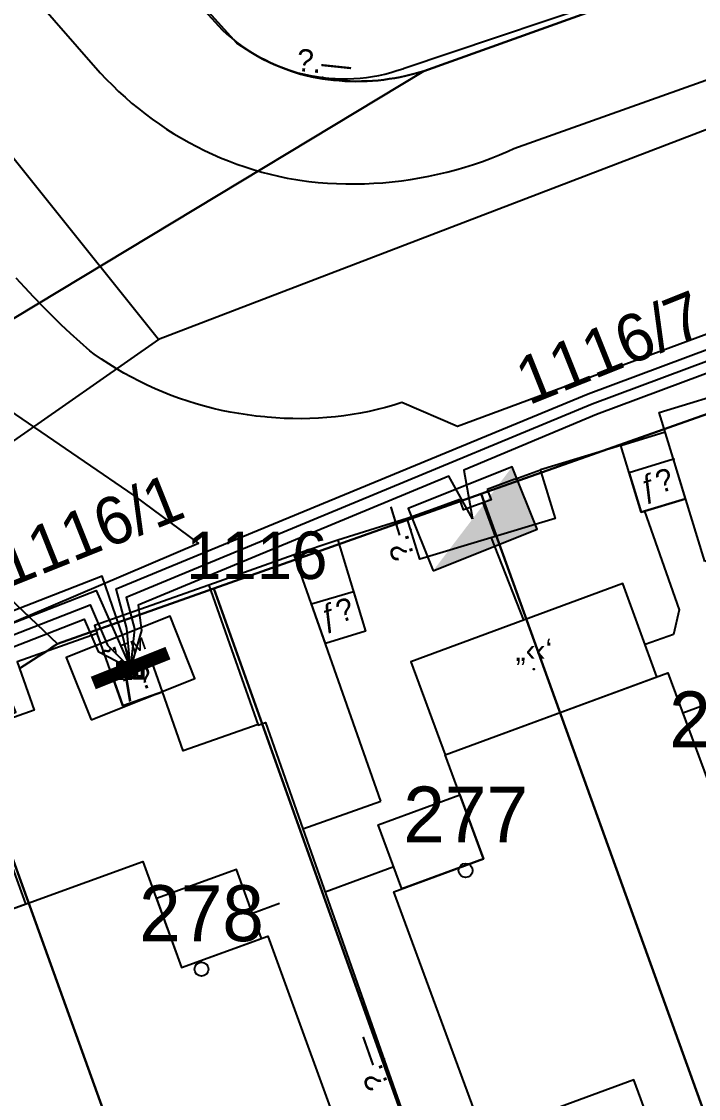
# Model space of a CAD drawing. Header units: metres. Extents: x 218299 to 220222, y 572714 to 574340.
# Drawn here: x 218907.18 to 218931.4, y 573128.23 to 573166.75 of the extents above; entities that cross this region are included whole.
import ezdxf
from ezdxf.enums import TextEntityAlignment as Align

# ---------------------------------------------------------------- set-up
doc = ezdxf.new("R2010")
doc.units = ezdxf.units.M
doc.header["$MEASUREMENT"] = 0
for name, color, linetype in [('1602', 44, 'Continuous'), ('1603', 44, 'Continuous'), ('6091', 102, 'CABLEUNDEXIST03'), ('6151', 102, 'CABLEUNDEXIST03'), ('6241', 7, 'Continuous'), ('6261', 7, 'Continuous'), ('A_POINTS', 2, 'Continuous'), ('M2200', 253, 'Continuous'), ('M2207', 253, 'Continuous'), ('M2401', 7, 'Continuous'), ('M2404', 7, 'Continuous'), ('M2407', 253, 'Continuous'), ('M2408', 253, 'Continuous'), ('M2412', 253, 'Continuous'), ('M2420', 253, 'Continuous'), ('M2601', 253, 'Continuous'), ('M2602', 253, 'Continuous'), ('M2605', 253, 'Continuous'), ('M2612', 253, 'Continuous')]:
    doc.layers.add(name, color=color, linetype=linetype)
doc.styles.add('HEBTXT', font='HEBTXT')
doc.styles.add('MAVAT_HEBTXT', font='HEBTXT')
doc.linetypes.add('CABLEUNDEXIST03', pattern='A,3.5,[222,elecad.shx,S=0.01,R=0,X=0,Y=0],1.5', length=5)

# ---------------------------------------------------------------- blocks, each defined once
blk = doc.blocks.new('6261')
blk.add_lwpolyline([(-2, -1.2), (2, -1.2), (2, 1.2), (-2, 1.2)], close=True)
at = {"color": 0}
blk.add_solid([(2, 1.2), (-2, -1.2), (2, -1.2)], dxfattribs=at)
at = {"color": 0, "style": 'HEBTXT'}
blk.add_attdef('PIL_NAME', (2.689, 2.418), '', height=1.7, dxfattribs=at)
at = {"style": 'HEBTXT'}
blk.add_attdef('CAMUT_MONIM', (2.489, 0.218), '', height=1.7, dxfattribs=at)
at = {"color": 0, "style": 'HEBTXT', "flags": 1}
for tag, p in [('TYPE', (2.585, -1.773)), ('MAP_TYPE', (2.689, -3.782))]:
    blk.add_attdef(tag, p, '', height=1.7, dxfattribs=at)
blk = doc.blocks.new('6241')
at = {"color": 0}
blk.add_lwpolyline([(-2, -1.2), (2, -1.2), (2, 1.2), (-2, 1.2)], close=True, dxfattribs=at)
blk.add_lwpolyline([(-2, -1.2), (2, -1.2), (2, 1.2), (-2, 1.2)], close=True, dxfattribs=at)
at = {"color": 0, "const_width": 0.48}
blk.add_lwpolyline([(-1.44, 0), (1.44, 0)], dxfattribs=at)
blk.add_lwpolyline([(-1.44, 0), (1.44, 0)], dxfattribs=at)
at = {"color": 0, "style": 'HEBTXT'}
blk.add_attdef('PIL_NAME', (2.42, 1.776), '', height=1.7, dxfattribs=at)
at = {"color": 0, "style": 'HEBTXT', "flags": 1}
for tag, p in [('TYPE', (2.43, -0.61)), ('MAP_TYPE', (2.423, -2.677))]:
    blk.add_attdef(tag, p, '', height=1.7, dxfattribs=at)
blk = doc.blocks.new('1603')
at = {"layer": 'A_POINTS'}
blk.add_circle((0, 0), 0.25, dxfattribs=at)
at = {"color": 0, "style": 'HEBTXT'}
blk.add_attdef('PARCEL_NUM', text='', height=2, dxfattribs=at).set_placement((0, 1), align=Align.CENTER)
at = {"color": 0, "style": 'HEBTXT', "flags": 1}
blk.add_attdef('LOT_NUM', text='', height=2, dxfattribs=at).set_placement((0, -2.5), align=Align.CENTER)
blk = doc.blocks.new('M2605')
blk.add_circle((0, 0), 0.025)
at = {"style": 'MAVAT_HEBTXT'}
blk.add_attdef('NAME', text='', height=0.8, dxfattribs=at).set_placement((0, 1.592), align=Align.MIDDLE)
blk = doc.blocks.new('M2612')
blk.add_circle((0, 0), 0.025)
at = {"style": 'MAVAT_HEBTXT'}
blk.add_attdef('NAME', text='', height=0.8, dxfattribs=at).set_placement((0, 1.592), align=Align.MIDDLE)
blk = doc.blocks.new('M2207')
blk.add_circle((0, 0), 0.025)
at = {"style": 'MAVAT_HEBTXT'}
blk.add_attdef('NAME', text='', height=0.8, dxfattribs=at).set_placement((0, 1.592), align=Align.MIDDLE)
blk = doc.blocks.new('M2412')
blk.add_circle((0, 0), 0.025)
at = {"style": 'MAVAT_HEBTXT'}
blk.add_attdef('NAME', text='', height=0.8, dxfattribs=at).set_placement((0, 1.592), align=Align.MIDDLE)
blk = doc.blocks.new('111')
at = {"layer": 'M2200'}
for points in [[(218922.336, 573140.522, 569.88), (218922.336, 573140.522, 569.88), (218930.309, 573143.46, 570.03), (218931.722, 573139.626, 571.38), (218934.76, 573140.745, 571.38), (218937.564, 573133.135, 571.248), (218937.942, 573132.109, 571.23), (218937.942, 573132.109, 571.23), (218936.871, 573131.715, 571.2), (218932.546, 573130.121, 571.08), (218933.629, 573127.181, 567.93), (218933.629, 573127.181, 567.93), (218930.189, 573125.914, 567.78), (218930.189, 573125.914, 567.78), (218929.091, 573128.895, 571.23), (218923.71, 573126.913, 570.93), (218920.503, 573135.618, 571.08), (218923.708, 573136.799, 571.08)], [(218903.504, 573133.794, 569.43), (218903.504, 573133.794, 569.43), (218911.526, 573136.713, 569.655), (218912.909, 573132.912, 570.855), (218916.001, 573134.036, 570.855), (218919.137, 573125.413, 570.705), (218913.879, 573123.5, 570.705), (218915.019, 573120.364, 566.955), (218911.272, 573119.001, 567.255), (218911.272, 573119.001, 567.255), (218910.165, 573122.045, 570.705), (218904.793, 573120.091, 570.555), (218903.723, 573123.032, 570.555), (218901.607, 573128.85, 570.555), (218904.87, 573130.037, 570.705)]]:
    blk.add_polyline3d(points, close=True, dxfattribs=at)
at = {"layer": 'M2207'}
for points in [[(218931.628, 573147.443, 566.805), (218929.996, 573152.765, 566.955), (218932.889, 573153.652, 566.805), (218934.521, 573148.329, 566.805)], [(218920.044, 573138.861, 567.555), (218916.941, 573147.672, 566.805), (218913.889, 573146.597, 566.805), (218915.655, 573141.583, 567.255), (218915.915, 573141.674, 567.705), (218917.251, 573137.878, 567.705), (218917.251, 573137.878, 567.705)], [(218922.336, 573140.522, 568.455), (218929.918, 573143.316, 568.455), (218928.691, 573146.647, 567.855), (218921.109, 573143.853, 567.855), (218922.336, 573140.522, 568.455)], [(218931.722, 573139.626, 568.652), (218934.626, 573140.696, 567.902), (218933.746, 573143.085, 567.752), (218930.841, 573142.015, 567.752)], [(218923.708, 573136.799, 568.202), (218920.793, 573135.725, 567.752), (218919.947, 573138.021, 567.752), (218922.862, 573139.095, 567.752)], [(218903.504, 573133.794, 567.855), (218907.336, 573135.189, 567.705), (218906.227, 573138.238, 567.405), (218902.394, 573136.844, 567.555), (218903.504, 573133.794, 567.855)], [(218912.909, 573132.912, 567.855), (218915.773, 573133.954, 567.555), (218914.876, 573136.421, 567.555), (218912.011, 573135.379, 567.555)]]:
    blk.add_polyline3d(points, close=True, dxfattribs=at)
at = {"layer": 'M2401'}
for points in [[(218934.506, 573156.605, 564.806), (218922.784, 573152.271, 564.581), (218920.793, 573153.125, 564.431), (218920.501, 573153.035, 564.435), (218920.208, 573152.952, 564.436), (218919.912, 573152.877, 564.436), (218919.615, 573152.809, 564.435), (218919.316, 573152.749, 564.431), (218919.015, 573152.697, 564.426), (218918.713, 573152.652, 564.42), (218918.411, 573152.616, 564.411), (218918.107, 573152.587, 564.402), (218917.803, 573152.566, 564.39), (218917.498, 573152.552, 564.377), (218917.194, 573152.547, 564.362), (218916.889, 573152.549, 564.346), (218916.585, 573152.559, 564.328), (218916.281, 573152.577, 564.309), (218915.977, 573152.603, 564.287), (218915.892, 573152.612, 564.281), (218915.58, 573152.642, 564.269), (218915.269, 573152.681, 564.257), (218914.959, 573152.727, 564.246), (218914.651, 573152.781, 564.235), (218914.343, 573152.843, 564.225), (218914.038, 573152.913, 564.215), (218913.734, 573152.991, 564.206), (218913.433, 573153.076, 564.197), (218913.133, 573153.169, 564.189), (218912.837, 573153.27, 564.181), (218912.542, 573153.378, 564.174), (218912.251, 573153.494, 564.167), (218911.963, 573153.617, 564.161), (218911.677, 573153.747, 564.155), (218911.396, 573153.885, 564.15), (218911.118, 573154.029, 564.146), (218910.843, 573154.181, 564.142), (218910.573, 573154.34, 564.139), (218910.306, 573154.505, 564.136), (218910.044, 573154.677, 564.134), (218909.787, 573154.856, 564.132), (218909.626, 573154.972, 564.131), (218909.279, 573155.279, 564.135), (218908.937, 573155.592, 564.136), (218908.6, 573155.909, 564.134), (218908.269, 573156.233, 564.129), (218907.942, 573156.561, 564.122), (218907.621, 573156.895, 564.111), (218907.306, 573157.234, 564.098), (218906.996, 573157.578, 564.083)], [(218907.524, 573167.762, 564.094), (218910.003, 573164.923, 564.169), (218910.216, 573164.695, 564.178), (218910.434, 573164.472, 564.187), (218910.659, 573164.255, 564.196), (218910.888, 573164.044, 564.204), (218911.124, 573163.839, 564.212), (218911.364, 573163.64, 564.219), (218911.609, 573163.447, 564.225), (218911.859, 573163.26, 564.231), (218912.114, 573163.08, 564.236), (218912.374, 573162.906, 564.241), (218912.638, 573162.739, 564.246), (218912.906, 573162.579, 564.25), (218913.177, 573162.426, 564.253), (218913.453, 573162.279, 564.256), (218913.733, 573162.14, 564.258), (218914.016, 573162.008, 564.259), (218914.302, 573161.883, 564.261), (218914.591, 573161.766, 564.261), (218914.884, 573161.656, 564.261), (218915.179, 573161.553, 564.261), (218915.476, 573161.459, 564.259), (218915.776, 573161.371, 564.258), (218916.078, 573161.292, 564.256), (218916.382, 573161.22, 564.253), (218916.687, 573161.156, 564.25), (218916.994, 573161.1, 564.246), (218917.136, 573161.077, 564.244), (218917.465, 573161.035, 564.252), (218917.795, 573161.001, 564.259), (218918.125, 573160.976, 564.267), (218918.456, 573160.958, 564.274), (218918.788, 573160.948, 564.28), (218919.12, 573160.946, 564.286), (218919.451, 573160.952, 564.292), (218919.782, 573160.967, 564.297), (218920.113, 573160.989, 564.301), (218920.444, 573161.019, 564.306), (218920.773, 573161.057, 564.309), (218921.102, 573161.103, 564.313), (218921.429, 573161.157, 564.316), (218921.755, 573161.219, 564.318), (218922.079, 573161.288, 564.32), (218922.402, 573161.365, 564.322), (218922.722, 573161.451, 564.323), (218923.041, 573161.543, 564.324), (218923.357, 573161.644, 564.324), (218923.67, 573161.752, 564.324), (218923.981, 573161.867, 564.323), (218924.289, 573161.99, 564.322), (218924.594, 573162.121, 564.32), (218924.802, 573162.215, 564.319), (218932.198, 573164.849, 564.544)]]:
    blk.add_polyline3d(points, dxfattribs=at)
at = {"layer": 'M2404'}
for points in [[(218934.506, 573156.605, 564.806), (218922.784, 573152.271, 564.581), (218920.793, 573153.125, 564.431), (218920.501, 573153.035, 564.435), (218920.208, 573152.952, 564.436), (218919.912, 573152.877, 564.436), (218919.615, 573152.809, 564.435), (218919.316, 573152.749, 564.431), (218919.015, 573152.697, 564.426), (218918.713, 573152.652, 564.42), (218918.411, 573152.616, 564.411), (218918.107, 573152.587, 564.402), (218917.803, 573152.566, 564.39), (218917.498, 573152.552, 564.377), (218917.194, 573152.547, 564.362), (218916.889, 573152.549, 564.346), (218916.585, 573152.559, 564.328), (218916.281, 573152.577, 564.309), (218915.977, 573152.603, 564.287), (218915.892, 573152.612, 564.281), (218915.58, 573152.642, 564.269), (218915.269, 573152.681, 564.257), (218914.959, 573152.727, 564.246), (218914.651, 573152.781, 564.235), (218914.343, 573152.843, 564.225), (218914.038, 573152.913, 564.215), (218913.734, 573152.991, 564.206), (218913.433, 573153.076, 564.197), (218913.133, 573153.169, 564.189), (218912.837, 573153.27, 564.181), (218912.542, 573153.378, 564.174), (218912.251, 573153.494, 564.167), (218911.963, 573153.617, 564.161), (218911.677, 573153.747, 564.155), (218911.396, 573153.885, 564.15), (218911.118, 573154.029, 564.146), (218910.843, 573154.181, 564.142), (218910.573, 573154.34, 564.139), (218910.306, 573154.505, 564.136), (218910.044, 573154.677, 564.134), (218909.787, 573154.856, 564.132), (218909.626, 573154.972, 564.131), (218909.279, 573155.279, 564.135), (218908.937, 573155.592, 564.136), (218908.6, 573155.909, 564.134), (218908.269, 573156.233, 564.129), (218907.942, 573156.561, 564.122), (218907.621, 573156.895, 564.111), (218907.306, 573157.234, 564.098), (218906.996, 573157.578, 564.083)], [(218907.524, 573167.762, 564.094), (218910.003, 573164.923, 564.169), (218910.216, 573164.695, 564.178), (218910.434, 573164.472, 564.187), (218910.659, 573164.255, 564.196), (218910.888, 573164.044, 564.204), (218911.124, 573163.839, 564.212), (218911.364, 573163.64, 564.219), (218911.609, 573163.447, 564.225), (218911.859, 573163.26, 564.231), (218912.114, 573163.08, 564.236), (218912.374, 573162.906, 564.241), (218912.638, 573162.739, 564.246), (218912.906, 573162.579, 564.25), (218913.177, 573162.426, 564.253), (218913.453, 573162.279, 564.256), (218913.733, 573162.14, 564.258), (218914.016, 573162.008, 564.259), (218914.302, 573161.883, 564.261), (218914.591, 573161.766, 564.261), (218914.884, 573161.656, 564.261), (218915.179, 573161.553, 564.261), (218915.476, 573161.459, 564.259), (218915.776, 573161.371, 564.258), (218916.078, 573161.292, 564.256), (218916.382, 573161.22, 564.253), (218916.687, 573161.156, 564.25), (218916.994, 573161.1, 564.246), (218917.136, 573161.077, 564.244), (218917.465, 573161.035, 564.252), (218917.795, 573161.001, 564.259), (218918.125, 573160.976, 564.267), (218918.456, 573160.958, 564.274), (218918.788, 573160.948, 564.28), (218919.12, 573160.946, 564.286), (218919.451, 573160.952, 564.292), (218919.782, 573160.967, 564.297), (218920.113, 573160.989, 564.301), (218920.444, 573161.019, 564.306), (218920.773, 573161.057, 564.309), (218921.102, 573161.103, 564.313), (218921.429, 573161.157, 564.316), (218921.755, 573161.219, 564.318), (218922.079, 573161.288, 564.32), (218922.402, 573161.365, 564.322), (218922.722, 573161.451, 564.323), (218923.041, 573161.543, 564.324), (218923.357, 573161.644, 564.324), (218923.67, 573161.752, 564.324), (218923.981, 573161.867, 564.323), (218924.289, 573161.99, 564.322), (218924.594, 573162.121, 564.32), (218924.802, 573162.215, 564.319), (218932.198, 573164.849, 564.544)]]:
    blk.add_polyline3d(points, dxfattribs=at)
at = {"layer": 'M2407'}
blk.add_polyline3d([(218929.468, 573149.234, 565.652), (218930.71, 573145.713, 565.652), (218930.511, 573144.833, 565.652), (218929.492, 573144.473, 565.652)], dxfattribs=at)
at = {"layer": 'M2408'}
for points in [[(218886.309, 573137.634, 564.027), (218894.006, 573140.238, 564.327), (218903.022, 573143.618, 564.552), (218913.515, 573148.09, 564.327), (218911.219, 573149.803, 564.402), (218904.096, 573154.664, 564.252)], [(218928.62, 573151.593, 564.827), (218930.207, 573152.079, 564.827)], [(218924.833, 573150.378, 564.677), (218925.746, 573150.712, 564.677)], [(218921.887, 573149.3, 564.452), (218920.986, 573148.971, 564.452)], [(218918.495, 573148.207, 564.452), (218916.941, 573147.672, 564.377)], [(218913.889, 573146.597, 564.48), (218909.792, 573145.155, 564.405), (218909.894, 573144.863, 564.405)]]:
    blk.add_polyline3d(points, dxfattribs=at)
at = {"layer": 'M2412'}
for points in [[(218929.353, 573149.199, 565.652), (218930.94, 573149.686, 565.652), (218930.507, 573151.099, 564.827), (218928.92, 573150.613, 564.827), (218929.353, 573149.199, 565.652)], [(218919.495, 573144.943, 565.652), (218918.057, 573144.502, 565.652), (218917.558, 573145.921, 564.527), (218919.057, 573146.371, 564.527)], [(218910.803, 573142.281, 565.127), (218912.225, 573142.782, 565.127), (218911.843, 573143.866, 564.452), (218910.421, 573143.366, 564.452), (218910.803, 573142.281, 565.127)]]:
    blk.add_polyline3d(points, close=True, dxfattribs=at)
at = {"layer": 'M2420', "linetype": 'Continuous', "lineweight": -3}
for points in [[(218912.09, 573155.38), (218895.8, 573144), (218875.8, 573139.62), (218856.59, 573138.38), (218842.41, 573143.88), (218833, 573150.19), (218822.59, 573162.88), (218819.5, 573169.38), (218815, 573178.81), (218814.5, 573193.81), (218817.8, 573205.38), (218819.5, 573209.81), (218823.8, 573220.19), (218836.7, 573234.62), (218842.218, 573241.285)], [(218912.09, 573155.38), (218873.8, 573203.19), (218860.394, 573220.541)]]:
    blk.add_lwpolyline(points, dxfattribs=at)
at = {"layer": 'M2420', "lineweight": -3, "flags": 128}
blk.add_lwpolyline([(218945.5, 573168.19), (218912.09, 573155.38)], dxfattribs=at)
at = {"layer": 'M2601'}
for points in [[(218923.991, 573148.29, 566.552), (218925.138, 573145.338, 566.552)], [(218920.5, 573136.52, 567.452), (218918.048, 573135.616, 567.452)]]:
    blk.add_polyline3d(points, dxfattribs=at)
at = {"layer": 'M2602'}
for points in [[(218924.833, 573150.378, 565.638), (218923.847, 573150.017, 565.622)], [(218923.847, 573150.017, 566.102), (218923.985, 573149.641, 566.102), (218922.999, 573149.281, 566.102), (218922.861, 573149.657, 566.102)], [(218922.861, 573149.657, 565.607), (218921.887, 573149.3, 565.591)], [(218923.688, 573149.533, 565.727), (218924.127, 573148.331, 565.727)], [(218915.442, 573134.865, 567.255), (218916.415, 573135.219, 567.255)]]:
    blk.add_polyline3d(points, dxfattribs=at)
at = {"layer": 'M2605'}
for points in [[(218907.634, 573173.838, 566.102), (218914.367, 573166.453, 566.102), (218914.531, 573166.301, 566.102), (218914.702, 573166.154, 566.102), (218914.877, 573166.014, 566.102), (218915.057, 573165.88, 566.102), (218915.242, 573165.753, 566.102), (218915.431, 573165.632, 566.102), (218915.624, 573165.519, 566.102), (218915.821, 573165.412, 566.102), (218916.022, 573165.312, 566.102), (218916.227, 573165.219, 566.102), (218916.434, 573165.134, 566.102), (218916.645, 573165.056, 566.102), (218916.858, 573164.986, 566.102), (218917.073, 573164.924, 566.102), (218917.291, 573164.869, 566.102), (218917.51, 573164.822, 566.102), (218917.731, 573164.782, 566.102), (218917.954, 573164.751, 566.102), (218918.177, 573164.728, 566.102), (218918.401, 573164.712, 566.102), (218918.625, 573164.705, 566.102), (218918.849, 573164.706, 566.102), (218919.073, 573164.714, 566.102), (218919.297, 573164.731, 566.102), (218919.52, 573164.755, 566.102), (218919.742, 573164.788, 566.102), (218919.963, 573164.828, 566.102), (218920.182, 573164.876, 566.102), (218920.399, 573164.932, 566.102), (218920.615, 573164.996, 566.102), (218920.827, 573165.067, 566.102), (218920.869, 573165.082, 566.102), (218929.253, 573167.914, 566.402)], [(218930.94, 573149.686, 565.652), (218929.353, 573149.199, 565.652), (218928.62, 573151.593, 565.652), (218925.746, 573150.712, 565.652), (218925.766, 573150.647, 565.652)], [(218925.766, 573150.647, 565.652), (218926.278, 573148.978, 565.652), (218921.431, 573147.521, 565.577), (218920.986, 573148.971, 565.577), (218918.495, 573148.207, 565.652), (218919.495, 573144.943, 565.652), (218918.057, 573144.502, 565.652)], [(218915.645, 573141.611, 565.202), (218912.968, 573140.669, 565.202), (218912.225, 573142.782, 565.127), (218910.803, 573142.281, 565.127), (218909.894, 573144.863, 565.127), (218907.026, 573143.852, 565.127), (218907.636, 573142.118, 565.127), (218905.139, 573141.238, 565.127)], [(218917.251, 573137.878, 565.652), (218922.426, 573123.18, 565.652), (218930.189, 573125.914, 565.652)]]:
    blk.add_polyline3d(points, dxfattribs=at)
at = {"layer": 'M2612'}
blk.add_polyline3d([(218911.843, 573143.866, 565.952), (218910.421, 573143.366, 565.952)], dxfattribs=at)
at = {"layer": 'M2207'}
ref = blk.add_blockref('M2207', (218925.514, 573143.585), dxfattribs=dict(at, xscale=0.5, yscale=0.5, zscale=0.5))
ref.add_attrib('NAME', '„‹‹‘', dxfattribs={"layer": '0', "height": 0.8, "style": 'MAVAT_HEBTXT'}).set_placement((218925.514, 573144.21), align=Align.MIDDLE)
at = {"layer": 'M2412'}
ref = blk.add_blockref('M2412', (218930.507, 573151.099), dxfattribs=dict(at, xscale=0.5, yscale=0.5, zscale=0.5))
ref.add_attrib('NAME', 'ƒ\x8e', dxfattribs={"layer": '0', "height": 0.8, "rotation": 17.0428, "style": 'MAVAT_HEBTXT'}).set_placement((218929.928, 573150.149), align=Align.MIDDLE)
ref = blk.add_blockref('M2412', (218917.583, 573145.929), dxfattribs=dict(at, xscale=0.5, yscale=0.5, zscale=0.5))
ref.add_attrib('NAME', 'ƒ\x8e', dxfattribs={"layer": '0', "height": 0.8, "rotation": 16.6998, "style": 'MAVAT_HEBTXT'}).set_placement((218918.492, 573145.518), align=Align.MIDDLE)
ref = blk.add_blockref('M2412', (218911.843, 573143.866), dxfattribs=dict(at, xscale=0.5, yscale=0.5, zscale=0.5))
ref.add_attrib('NAME', 'ƒ\x8e', dxfattribs={"layer": '0', "height": 0.8, "rotation": 19.3969, "style": 'MAVAT_HEBTXT'}).set_placement((218911.315, 573143.086), align=Align.MIDDLE)
at = {"layer": 'M2605'}
ref = blk.add_blockref('M2605', (218917.954, 573164.751), dxfattribs=dict(at, xscale=0.5, yscale=0.5, zscale=0.5))
ref.add_attrib('NAME', '\x9a.—', dxfattribs={"layer": '0', "height": 0.8, "rotation": 354.0231, "style": 'MAVAT_HEBTXT'}).set_placement((218918.011, 573165.298), align=Align.MIDDLE)
ref = blk.add_blockref('M2605', (218921.103, 573148.589), dxfattribs=dict(at, xscale=0.5, yscale=0.5, zscale=0.5))
ref.add_attrib('NAME', '\x9a.—', dxfattribs={"layer": '0', "height": 0.8, "rotation": 107.0428, "style": 'MAVAT_HEBTXT'}).set_placement((218920.578, 573148.427), align=Align.MIDDLE)
ref = blk.add_blockref('M2605', (218920.146, 573129.655), dxfattribs=dict(at, xscale=0.5, yscale=0.5, zscale=0.5))
ref.add_attrib('NAME', '\x9a.—', dxfattribs={"layer": '0', "height": 0.8, "rotation": 109.3969, "style": 'MAVAT_HEBTXT'}).set_placement((218919.628, 573129.473), align=Align.MIDDLE)
at = {"layer": 'M2612'}
ref = blk.add_blockref('M2612', (218911.132, 573143.616), dxfattribs=dict(at, xscale=0.5, yscale=0.5, zscale=0.5))
ref.add_attrib('NAME', '˜’™', dxfattribs={"layer": '0', "height": 0.8, "rotation": 19.3969, "style": 'MAVAT_HEBTXT'}).set_placement((218910.949, 573144.135), align=Align.MIDDLE)

msp = doc.modelspace()

# ---------------------------------------------------------------- linework, layer by layer
at = {"layer": '1602'}
for points in [[(218980.093, 573170.082), (218970.831, 573166.745), (218961.338, 573163.331), (218952.054, 573159.992), (218942.541, 573156.571), (218933.105, 573153.213), (218923.623, 573149.857), (218914.062, 573146.472), (218908.466, 573144.491), (218900.356, 573152.191), (218921.576, 573164.981), (218934.506, 573169.621), (218951.636, 573175.651), (218972.676, 573183.341), (218992.476, 573190.781)], [(218907.286, 573174.391), (218914.886, 573165.981), (218915.0511, 573165.8681), (218915.219, 573165.7594), (218915.3895, 573165.6549), (218915.5626, 573165.5547), (218915.7381, 573165.4589), (218915.916, 573165.3675), (218916.0961, 573165.2805), (218916.2783, 573165.1981), (218916.4626, 573165.1203), (218916.6487, 573165.0471), (218916.8366, 573164.9786), (218917.166, 573164.871), (218917.3602, 573164.8231), (218917.5555, 573164.7801), (218917.7518, 573164.7419), (218917.949, 573164.7087), (218918.147, 573164.6804), (218918.3456, 573164.6571), (218918.5448, 573164.6387), (218918.7443, 573164.6254), (218918.9442, 573164.617), (218919.1441, 573164.6136), (218919.3441, 573164.6152), (218919.544, 573164.6219), (218919.7437, 573164.6335), (218919.943, 573164.6501), (218920.1418, 573164.6716), (218920.34, 573164.6982), (218920.5375, 573164.7297), (218920.7342, 573164.7661), (218920.9298, 573164.8074), (218921.1244, 573164.8536), (218921.3178, 573164.9047), (218921.576, 573164.981), (218900.356, 573152.191)], [(218934.506, 573169.621), (218921.576, 573164.981), (218921.3178, 573164.9047), (218921.1244, 573164.8536), (218920.9298, 573164.8074), (218920.7342, 573164.7661), (218920.5375, 573164.7297), (218920.34, 573164.6982), (218920.1418, 573164.6716), (218919.943, 573164.6501), (218919.7437, 573164.6335), (218919.544, 573164.6219), (218919.3441, 573164.6152), (218919.1441, 573164.6136), (218918.9442, 573164.617), (218918.7443, 573164.6254), (218918.5448, 573164.6387), (218918.3456, 573164.6571), (218918.147, 573164.6804), (218917.949, 573164.7087), (218917.7518, 573164.7419), (218917.5555, 573164.7801), (218917.3602, 573164.8231), (218917.166, 573164.871), (218916.8366, 573164.9786), (218916.6487, 573165.0471), (218916.4626, 573165.1203), (218916.2783, 573165.1981), (218916.0961, 573165.2805), (218915.916, 573165.3675), (218915.7381, 573165.4589), (218915.5626, 573165.5547), (218915.3895, 573165.6549), (218915.219, 573165.7594), (218915.0511, 573165.8681), (218914.886, 573165.981), (218907.286, 573174.391)], [(218900.356, 573152.191), (218908.466, 573144.491), (218908.2858, 573144.3702), (218908.1193, 573144.2594), (218907.9525, 573144.1491), (218907.7852, 573144.0394), (218907.6176, 573143.9303), (218907.4497, 573143.8217), (218907.2814, 573143.7137), (218907.1127, 573143.6063)], [(218907.1127, 573143.6063), (218907.2814, 573143.7137), (218907.4497, 573143.8217), (218907.6176, 573143.9303), (218907.7852, 573144.0394), (218907.9525, 573144.1491), (218908.1193, 573144.2594), (218908.2858, 573144.3702), (218908.466, 573144.491), (218914.062, 573146.472), (218922.469, 573122.94)], [(218913.221, 573119.184), (218904.888, 573142.261)], [(218904.888, 573142.261), (218913.221, 573119.184)]]:
    msp.add_lwpolyline(points, dxfattribs=at)
for points in [[(218932.112, 573126.35), (218923.623, 573149.857), (218933.105, 573153.213), (218941.515, 573129.674)], [(218922.469, 573122.94), (218914.062, 573146.472), (218923.623, 573149.857), (218932.112, 573126.35)]]:
    msp.add_lwpolyline(points, close=True, dxfattribs=at)
at = {"layer": '6091'}
for points in [[(218910.8416, 573143.5076), (218910.8376, 573143.4273), (218910.7711, 573143.4262), (218910.7678, 573143.8047), (218911.011, 573143.8025), (218911.0315, 573143.834), (218911.0633, 573143.8776), (218910.9544, 573145.0465), (218910.564, 573146.4559), (218927.4569, 573153.4361), (218978.4751, 573172.4901), (218998.2254, 573178.4992), (219017.4648, 573185.3574), (219024.7668, 573188.3978), (219035.0357, 573192.657), (219054.5926, 573199.8118), (219118.9859, 573222.9812), (219119.73, 573220.5249), (219120.2085, 573218.8264), (219120.2168, 573218.7396), (219119.9816, 573218.7372), (219119.9791, 573218.3922), (219120.2421, 573218.3946), (219120.2439, 573218.4564)], [(218911.0516, 573143.5076), (218911.0601, 573143.2975), (218910.6642, 573143.2986), (218910.6642, 573143.8494), (218911.0258, 573143.857), (218911.0243, 573143.8776), (218910.8035, 573144.7628), (218910.0636, 573146.9127), (218895.4288, 573141.2068), (218886.6485, 573138.2827), (218881.5257, 573136.3461), (218873.9305, 573135.3113), (218868.2375, 573135.3113), (218863.0709, 573135.188), (218856.7199, 573136.2226), (218849.5349, 573138.5554), (218841.1289, 573142.2477)]]:
    msp.add_lwpolyline(points, dxfattribs=at)
at = {"layer": '6151'}
for points in [[(218979.6025, 573169.8497), (218978.3043, 573171.9993), (218927.6035, 573153.0639), (218910.9278, 573146.1456), (218911.2228, 573145.0355), (218911.1108, 573143.8776), (218911.1225, 573143.849), (218911.5171, 573143.8439), (218911.5204, 573143.2833), (218911.2619, 573143.28), (218911.2616, 573143.5076)], [(218942.6222, 573155.578), (218941.4621, 573157.8127), (218927.7505, 573152.6918), (218923.0018, 573150.7115), (218923.3228, 573148.9644)], [(218923.3228, 573148.9644), (218922.4724, 573150.4907), (218911.3625, 573145.8797), (218911.4778, 573144.9756), (218911.1593, 573143.8776), (218911.1774, 573143.8219), (218911.4735, 573143.8167), (218911.479, 573143.3378), (218911.3328, 573143.3422), (218911.3316, 573143.5076)], [(218848.4588, 573136.7191), (218849.4518, 573138.1994), (218851.1943, 573137.4334), (218856.6309, 573135.8318), (218863.0433, 573134.7873), (218868.2422, 573134.9113), (218873.9576, 573134.9113), (218881.6247, 573135.9559), (218886.7825, 573137.9057), (218895.5647, 573140.8305), (218909.8532, 573146.4014), (218910.9754, 573143.8776), (218911.5444, 573143.8734), (218911.552, 573143.2386), (218911.203, 573143.2451), (218911.1916, 573143.5076)], [(218886.0079, 573135.8242), (218885.7971, 573137.1056), (218886.9164, 573137.5287), (218895.7006, 573140.4541), (218909.6428, 573145.89), (218910.2618, 573144.4481), (218910.8353, 573143.8776), (218910.7253, 573143.8756), (218910.7405, 573143.3836), (218910.9838, 573143.3825), (218910.9816, 573143.5076)], [(218904.6737, 573142.4227), (218904.2901, 573143.3737), (218909.4278, 573145.3769), (218909.9248, 573144.2192), (218910.5956, 573143.8776), (218910.5835, 573143.2353), (218911.1277, 573143.2462), (218911.1216, 573143.5076)]]:
    msp.add_lwpolyline(points, dxfattribs=at)

# ---------------------------------------------------------------- block references
msp.add_blockref('111', (0, 0))
at = {"layer": '1603'}
for p, values in [((218932.5829, 573139.7902), {'PARCEL_NUM': '276'}), ((218923.0725, 573136.3883), {'PARCEL_NUM': '277'}), ((218913.6222, 573132.8577), {'PARCEL_NUM': '278'})]:
    msp.add_blockref('1603', p, dxfattribs=at).add_auto_attribs(values)
at = {"layer": '6241'}
ref = msp.add_blockref('6241', (218911.0866, 573143.6276), dxfattribs=dict(at, rotation=21.78167978999328))
ref.add_attrib('PIL_NAME', '1116', (218913.0714, 573146.8119), dxfattribs={"layer": '0', "color": 0, "height": 1.7, "style": 'HEBTXT'})
at = {"layer": '6261'}
ref = msp.add_blockref('6261', (218923.3228, 573148.9644), dxfattribs=dict(at, rotation=21.77999999999328))
ref.add_attrib('PIL_NAME', '1116/7', (218925.3222, 573153.0178), dxfattribs={"layer": '0', "color": 0, "height": 1.7, "rotation": 21.78, "style": 'HEBTXT'})
ref = msp.add_blockref('6261', (218904.6737, 573142.4227), dxfattribs=dict(at, rotation=21.77999999999328))
ref.add_attrib('PIL_NAME', '1116/1', (218906.6731, 573146.4761), dxfattribs={"layer": '0', "color": 0, "height": 1.7, "rotation": 21.78, "style": 'HEBTXT'})

doc.saveas('drawing.dxf')
